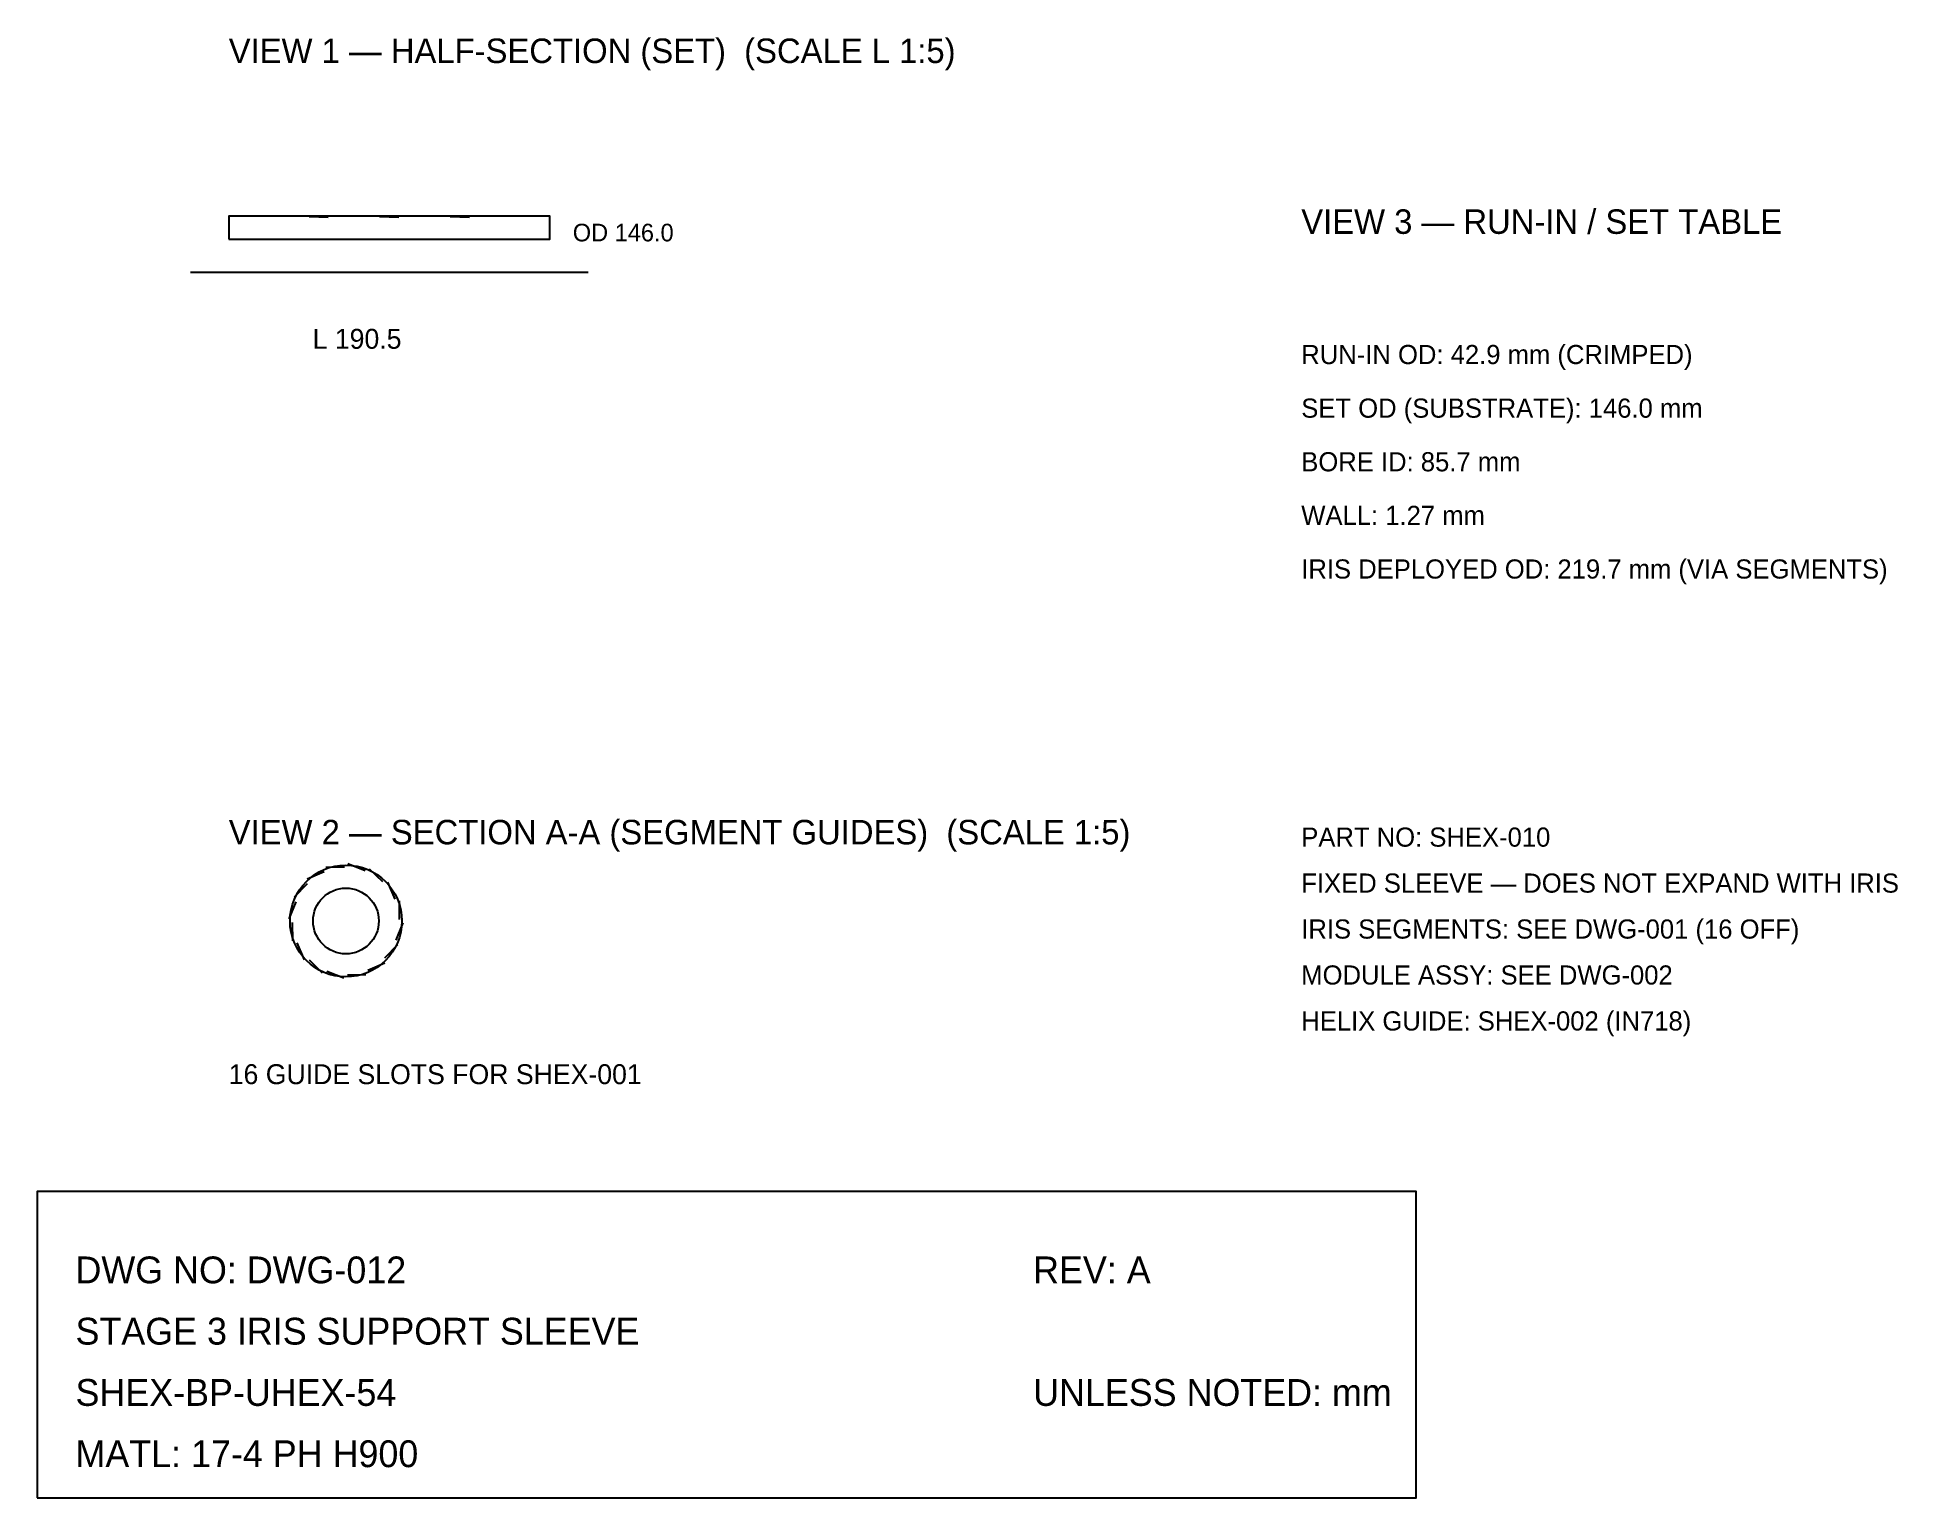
# Model space of a CAD drawing. Header units: millimetres. Extents: x 10 to 253, y 10 to 201.
import ezdxf

# ---------------------------------------------------------------- set-up
doc = ezdxf.new("R2010")
doc.units = ezdxf.units.MM
for name, color, linetype in [('CENTER', 1, 'Continuous'), ('DIM', 3, 'Continuous'), ('HIDDEN', 8, 'Continuous'), ('OUTLINE', 7, 'Continuous'), ('TEXT', 2, 'Continuous')]:
    doc.layers.add(name, color=color, linetype=linetype)

msp = doc.modelspace()

# ---------------------------------------------------------------- linework, layer by layer
at = {"layer": 'CENTER'}
msp.add_line((30, 170), (81.91, 170), dxfattribs=at)
at = {"layer": 'HIDDEN'}
for p, q in [((45.48, 177.25), (47.99, 177.2)), ((54.7, 177.25), (57.21, 177.2)), ((63.92, 177.25), (66.43, 177.2))]:
    msp.add_line(p, q, dxfattribs=at)
msp.add_circle((50.3, 85.3), 4.29, dxfattribs=at)
at = {"layer": 'OUTLINE'}
for p, q in [((50.12, 92.31), (47.69, 92.28)), ((52.81, 91.85), (50.56, 92.75)), ((45.22, 90.13), (43.52, 88.39)), ((47.45, 91.71), (45.22, 90.75)), ((55.13, 90.39), (53.39, 92.08)), ((56.71, 88.15), (55.75, 90.38)), ((43.76, 87.81), (42.86, 85.56)), ((57.31, 85.49), (57.28, 87.91)), ((43.29, 85.12), (43.33, 82.69)), ((56.85, 82.79), (57.75, 85.04)), ((43.9, 82.45), (44.85, 80.22)), ((45.48, 80.22), (47.21, 78.52)), ((55.39, 80.48), (57.08, 82.21)), ((47.79, 78.76), (50.04, 77.86)), ((50.49, 78.29), (52.91, 78.33)), ((53.15, 78.9), (55.38, 79.85))]:
    msp.add_line(p, q, dxfattribs=at)
for points in [[(35, 174.29), (76.91, 174.29), (76.91, 177.3), (35, 177.3), (35, 174.29)], [(10, 10), (190, 10), (190, 50), (10, 50), (10, 10)]]:
    msp.add_lwpolyline(points, dxfattribs=at)
msp.add_circle((50.3, 85.3), 7.3, dxfattribs=at)

# ---------------------------------------------------------------- texts
at = {"layer": 'DIM'}
for s, height, p in [('OD 146.0', 2.3, (79.91, 174.02)), ('L 190.5', 2.6, (45.95, 160)), ('16 GUIDE SLOTS FOR SHEX-001', 2.6, (35, 64))]:
    msp.add_text(s, height=height, dxfattribs=at).set_placement(p)
at = {"layer": 'TEXT'}
for s, height, p in [('VIEW 1 — HALF-SECTION (SET)  (SCALE L 1:5)', 3.2, (35, 197.3)), ('VIEW 3 — RUN-IN / SET TABLE', 3.2, (175, 175)), ('RUN-IN OD: 42.9 mm (CRIMPED)', 2.5, (175, 158)), ('SET OD (SUBSTRATE): 146.0 mm', 2.5, (175, 151)), ('BORE ID: 85.7 mm', 2.5, (175, 144)), ('WALL: 1.27 mm', 2.5, (175, 137)), ('IRIS DEPLOYED OD: 219.7 mm (VIA SEGMENTS)', 2.5, (175, 130)), ('VIEW 2 — SECTION A-A (SEGMENT GUIDES)  (SCALE 1:5)', 3.2, (35, 95.3)), ('PART NO: SHEX-010', 2.5, (175, 95)), ('FIXED SLEEVE — DOES NOT EXPAND WITH IRIS', 2.5, (175, 89)), ('IRIS SEGMENTS: SEE DWG-001 (16 OFF)', 2.5, (175, 83)), ('MODULE ASSY: SEE DWG-002', 2.5, (175, 77)), ('HELIX GUIDE: SHEX-002 (IN718)', 2.5, (175, 71)), ('DWG NO: DWG-012', 3.5, (15, 38)), ('REV: A', 3.5, (140, 38)), ('STAGE 3 IRIS SUPPORT SLEEVE', 3.5, (15, 30)), ('SHEX-BP-UHEX-54', 3.5, (15, 22)), ('UNLESS NOTED: mm', 3.5, (140, 22)), ('MATL: 17-4 PH H900', 3.5, (15, 14))]:
    msp.add_text(s, height=height, dxfattribs=at).set_placement(p)

doc.saveas('drawing.dxf')
